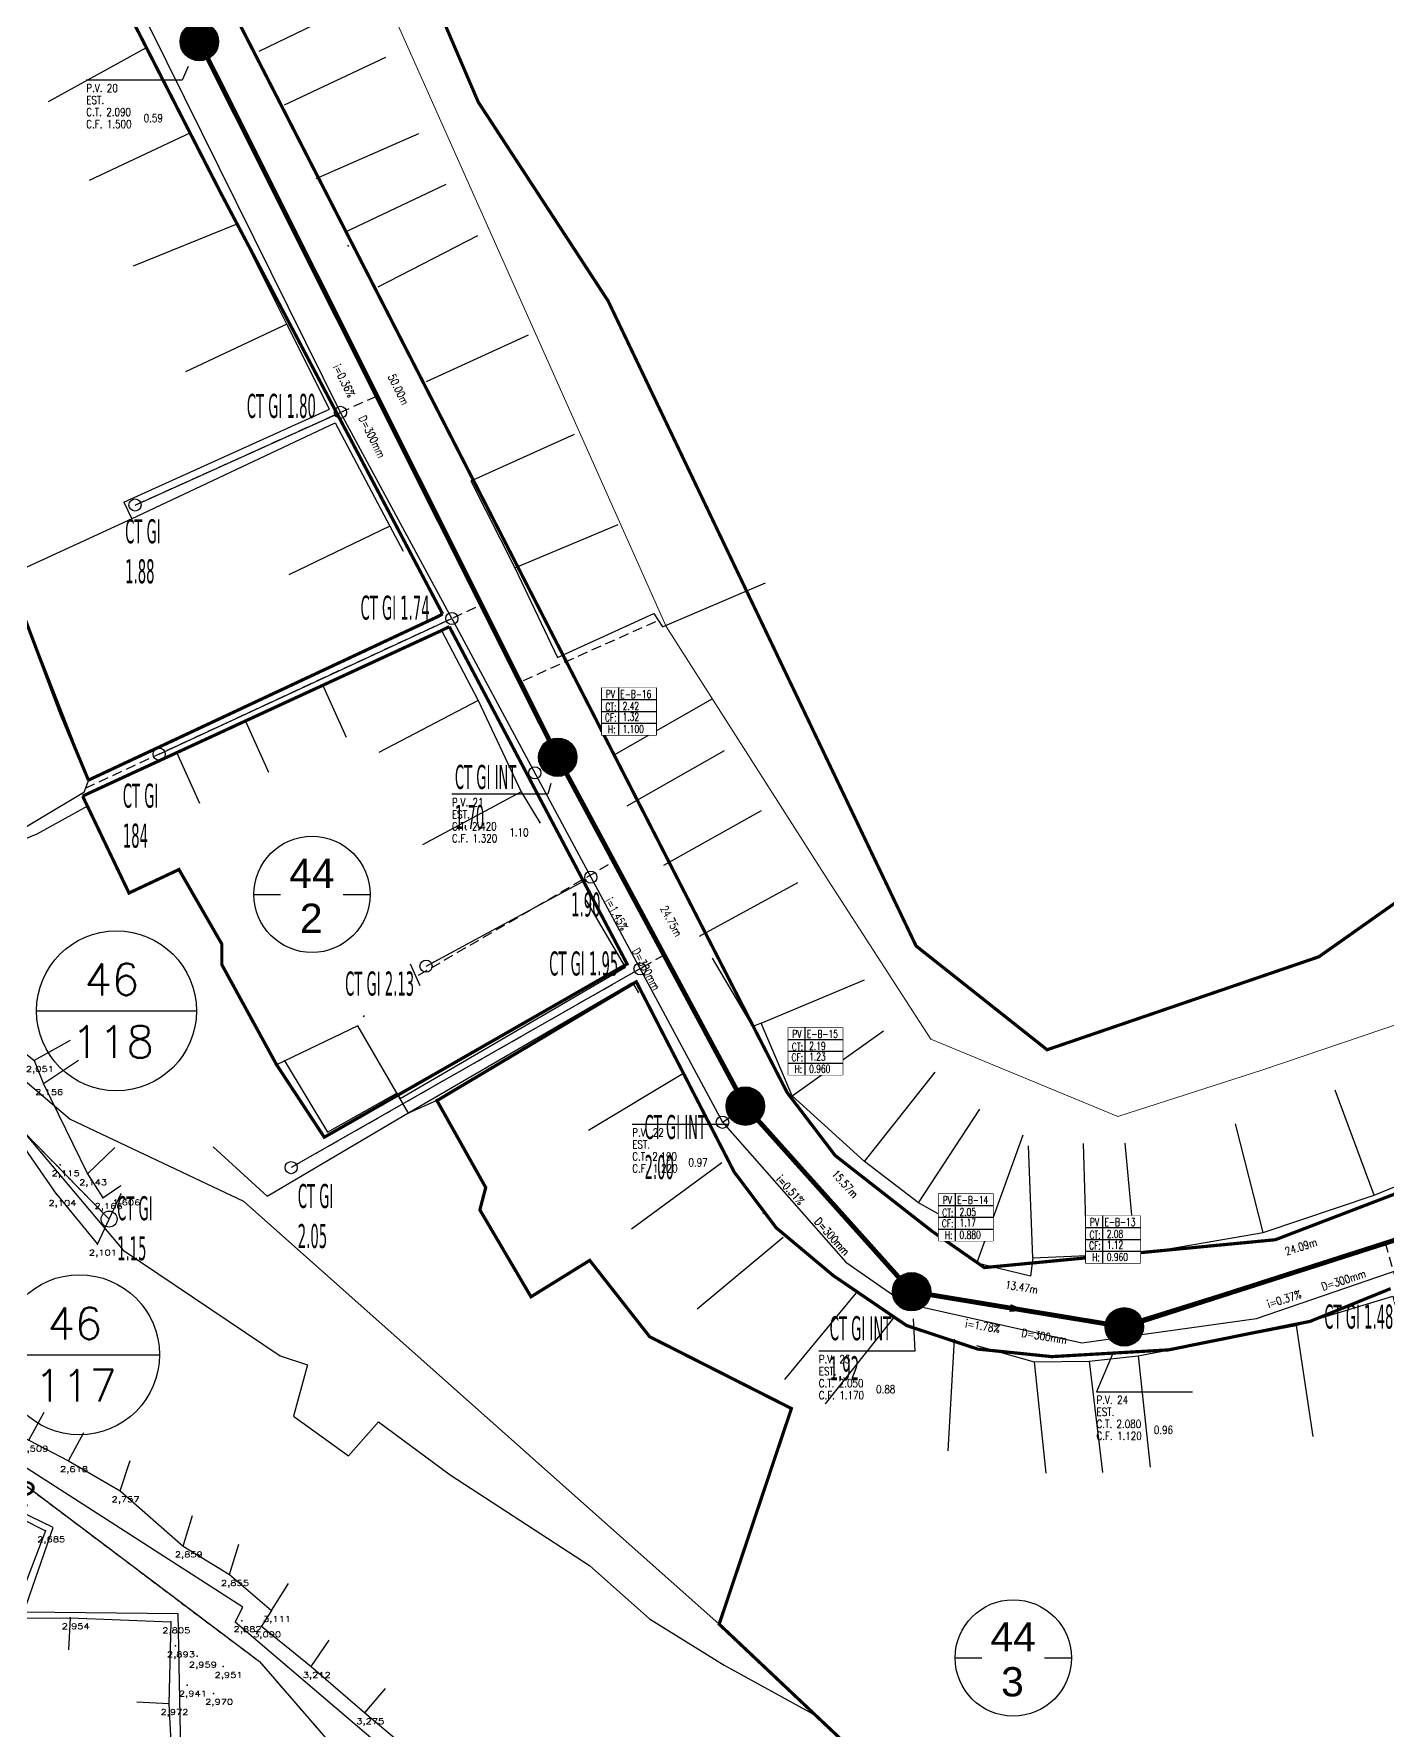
# Model space of a CAD drawing. Extents: x -160 to 364724, y -100 to 7353297.
# Drawn here: x 359324.5 to 359409.1, y 7352669.6 to 7352775.6 of the extents above; entities that cross this region are included whole.
import ezdxf
from ezdxf.enums import TextEntityAlignment as Align

# ---------------------------------------------------------------- set-up
doc = ezdxf.new("R2010")
doc.units = 0
doc.header["$LTSCALE"] = 5
for name, pattern in [('CENTER2', [1.125, 0.75, -0.125, 0.125, -0.125]), ('CONTINUO', [0]), ('DASHDOT2', [12.7, 6.35, -3.175, 0, -3.175]), ('HIDDEN', [0.375, 0.25, -0.125]), ('HIDDEN2', [0.1875, 0.125, -0.0625])]:
    doc.linetypes.add(name, pattern=pattern)
for name, color, linetype in [('0-quadras', 6, 'Continuous'), ('COTAS', 1, 'Continuous'), ('Formato', 7, 'Continuous'), ('LIN - PV ESG', 4, 'Continuous'), ('LIN - REDE EXISTENTE SECUNDÁRIA', 2, 'Continuous'), ('LIN - REDE PROJETADA', 45, 'Continuous'), ('LIN-TEXTP-PV', 7, 'Continuous'), ('LT-COTAS', 7, 'CONTINUO'), ('ortofoto', 7, 'Continuous'), ('P_Eixo', 1, 'CENTER2'), ('PONTOS-CAIXAS_U', 1, 'Continuous'), ('PS_IND_COMPRIMENTO', 7, 'Continuous'), ('PS_IND_DIAMETRO', 7, 'Continuous'), ('PS_IND_FLUXO', 3, 'Continuous'), ('PS_IND_INCLINACAO', 7, 'Continuous'), ('PS_PONTOS_IDENTIFICACAO_LIN', 7, 'Continuous'), ('PS_PONTOS_IDENTIFICACAO_TXT', 7, 'Continuous'), ('QUADRAS', 6, 'Continuous'), ('TEXTO', 7, 'Continuous'), ('TUBO_PVC', 1, 'Continuous')]:
    doc.layers.add(name, color=color, linetype=linetype)
doc.layers.add('LT-ALINHAMENTO-PREDIAL', color=4, linetype='DASHDOT2', lineweight=25)
doc.styles.add('1_0250 R200', font='verdana.ttf', dxfattribs={"width": 0.4, "height": 0.4})
doc.styles.add('C_COTA', font='romans.shx')
doc.styles.add('REG120', font='arial.ttf', dxfattribs={"height": 3})
doc.styles.add('ROMANS', font='ROMANS.shx', dxfattribs={"height": 2})
doc.styles.add('SABESP', font='ROMANS.shx', dxfattribs={"height": 2})
doc.styles.add('simplex', font='simplex.shx', dxfattribs={"width": 0.8})
doc.styles.get("Standard").update_dxf_attribs({"font": 'arial.ttf'})
picture_1 = doc.add_image_def('image1.tif', size_in_pixel=(14710, 13573))

# ---------------------------------------------------------------- blocks, each defined once
blk = doc.blocks.new('SIMB_PONTO')
at = {"color": 0}
blk.add_point((0, 0), dxfattribs=at)
for tag in ['COTA', 'PONTO', 'DESC']:
    blk.add_attdef(tag, (0, 0), '', height=1)
blk = doc.blocks.new('*U751', base_point=(9690.446, 9362.01))
at = {"const_width": 0.24, "flags": 128}
blk.add_lwpolyline([(9690.326, 9362.01, 1), (9690.566, 9362.01, 1)], format="xyb", close=True, dxfattribs=at)
blk.add_circle((9690.446, 9362.01), 0.24)
blk = doc.blocks.new('*U752', base_point=(9690.446, 9362.01))
at = {"const_width": 0.24, "flags": 128}
blk.add_lwpolyline([(9690.326, 9362.01, 1), (9690.566, 9362.01, 1)], format="xyb", close=True, dxfattribs=at)
blk.add_circle((9690.446, 9362.01), 0.24)
blk = doc.blocks.new('*U753', base_point=(9690.446, 9362.01))
at = {"const_width": 0.24, "flags": 128}
blk.add_lwpolyline([(9690.326, 9362.01, 1), (9690.566, 9362.01, 1)], format="xyb", close=True, dxfattribs=at)
blk.add_circle((9690.446, 9362.01), 0.24)
blk = doc.blocks.new('*U754', base_point=(9690.446, 9362.01))
at = {"const_width": 0.24, "flags": 128}
blk.add_lwpolyline([(9690.326, 9362.01, 1), (9690.566, 9362.01, 1)], format="xyb", close=True, dxfattribs=at)
blk.add_circle((9690.446, 9362.01), 0.24)
blk = doc.blocks.new('*U755', base_point=(9690.446, 9362.01))
at = {"const_width": 0.24, "flags": 128}
blk.add_lwpolyline([(9690.326, 9362.01, 1), (9690.566, 9362.01, 1)], format="xyb", close=True, dxfattribs=at)
blk.add_circle((9690.446, 9362.01), 0.24)

msp = doc.modelspace()

# ---------------------------------------------------------------- linework, layer by layer
at = {"layer": '0-quadras', "color": 6, "linetype": 'ByBlock', "const_width": 0.2, "flags": 128}
for points in [[(359329.23, 7352823.288), (359316.326, 7352824.319), (359316.92, 7352816.07), (359371.57, 7352709.45), (359374.57, 7352705.52), (359380.61, 7352700.8), (359383.89, 7352698.52), (359402.07, 7352700.26), (359418.01, 7352706.36), (359457.16, 7352726.54), (359453.406, 7352741.318), (359447.364, 7352739.862), (359416.226, 7352726.008), (359404.795, 7352717.938), (359387.811, 7352712.128), (359379.623, 7352718.614), (359360.379, 7352758.91), (359352.266, 7352771.334), (359343.357, 7352792.13), (359333.206, 7352812.626)], [(359361.936, 7352716.779), (359361.936, 7352716.779)]]:
    msp.add_lwpolyline(points, close=True, dxfattribs=at)
for points in [[(359327.908, 7352728.973), (359326.182, 7352733.12), (359323.429, 7352740.423), (359318.068, 7352747.885), (359313.858, 7352759.777), (359312.54, 7352763.876), (359315.725, 7352766.008), (359308.877, 7352778.057), (359305.802, 7352783.327), (359308.475, 7352785.156), (359304.847, 7352792.857), (359303.676, 7352793.223), (359301.589, 7352799.261), (359306.092, 7352800.981), (359299.01, 7352819.415), (359307.422, 7352817.809), (359309.783, 7352815.403), (359316.16, 7352804.75), (359336.19, 7352765.63), (359350.038, 7352739.359)], [(359350.038, 7352739.359), (359349.778, 7352739.208), (359327.908, 7352728.973)], [(359350.458, 7352738.562), (359361.566, 7352717.489), (359342.644, 7352706.663), (359339.662, 7352711.195), (359336.244, 7352717.444), (359336.244, 7352718.729), (359333.564, 7352723.389), (359330.443, 7352721.921), (359327.543, 7352727.976)], [(359350.458, 7352738.562), (359349.969, 7352738.319), (359327.543, 7352727.976)], [(359421.867, 7352646.245), (359413.747, 7352645.248), (359393.002, 7352651.992), (359367.319, 7352676.244), (359371.835, 7352689.717), (359362.977, 7352694.2), (359359.232, 7352698.971), (359355.56, 7352696.696), (359352.366, 7352702.127), (359352.733, 7352703.521), (359349.686, 7352708.952), (359362.143, 7352716.376), (359368.26, 7352704.49), (359370.88, 7352701.01), (359374.45, 7352698.02), (359379.03, 7352694.9), (359383.47, 7352693.43), (359388.104, 7352692.958), (359395.404, 7352693.38), (359404.244, 7352695.161), (359409.276, 7352697.206)]]:
    msp.add_lwpolyline(points, dxfattribs=at)
at = {"layer": '0-quadras', "color": 5, "lineweight": 30, "ltscale": 0.3}
msp.add_lwpolyline([(359322.195, 7352724.982), (359312.666, 7352721.003), (359307.385, 7352724.685), (359303.043, 7352729.99), (359302.138, 7352732.854), (359302.508, 7352735.295), (359307.965, 7352739.809), (359313.309, 7352742.537), (359318.935, 7352746.678), (359323.429, 7352740.423), (359327.908, 7352728.973), (359327.626, 7352728.203)], close=True, dxfattribs=at)
for points in [[(359322.547, 7352708.566), (359330.08, 7352699.618), (359339.898, 7352693.016), (359341.602, 7352692.439), (359340.718, 7352689.237), (359344.166, 7352686.761), (359346.03, 7352688.879), (359350.52, 7352685.577), (359359.216, 7352679.906), (359362.967, 7352676.582), (359367.623, 7352673.673), (359373.364, 7352670.535), (359378.767, 7352665.433)], [(359346.69, 7352668.167), (359337.083, 7352676.367), (359337.549, 7352677.3), (359313.783, 7352692.571)], [(359321.758, 7352657.503), (359338.882, 7352657.946), (359339.138, 7352660.873), (359343.474, 7352660.532), (359343.844, 7352666.661), (359339.579, 7352666.875), (359339.01, 7352668.281), (359333.686, 7352668.345), (359333.52, 7352676.892), (359323.866, 7352676.992), (359325.709, 7352682.277), (359315.842, 7352687.059)]]:
    msp.add_lwpolyline(points, dxfattribs=at)
at = {"layer": 'COTAS', "ltscale": 4}
for p, q in [((359324.657, 7352714.553), (359334.657, 7352714.553)), ((359322.346, 7352693.066), (359332.346, 7352693.066))]:
    msp.add_line(p, q, dxfattribs=at)
at = {"layer": 'COTAS'}
for centre in [(359329.657, 7352714.561), (359327.346, 7352693.074)]:
    msp.add_circle(centre, 5, dxfattribs=at)
at = {"layer": 'LIN - PV ESG'}
for centre in [(359334.838, 7352775.11, 1.685), (359357.232, 7352730.405, 1.685), (359368.956, 7352708.607, 1.685), (359379.344, 7352697.014, 1.685), (359392.634, 7352694.818, 1.685)]:
    msp.add_circle(centre, 0.375, dxfattribs=at)
at = {"layer": 'LIN - REDE EXISTENTE SECUNDÁRIA'}
for p, q in [((359330.82, 7352746.16), (359343.657, 7352751.949)), ((359332.328, 7352730.593), (359350.62, 7352739.075)), ((359362.394, 7352717.199), (359340.574, 7352704.765)), ((359367.525, 7352707.6), (359368.977, 7352708.568, 1.685))]:
    msp.add_line(p, q, dxfattribs=at)
for points in [[(359343.657, 7352751.949), (359323.064, 7352793.554), (359309.172, 7352818.346), (359300.162, 7352819.763)], [(359350.62, 7352739.075), (359343.657, 7352751.949)], [(359350.62, 7352739.075), (359367.525, 7352707.6)], [(359299.344, 7352732.069), (359329.196, 7352701.547)], [(359349.004, 7352717.349), (359359.021, 7352722.767)], [(359367.525, 7352707.6), (359375.237, 7352698.853), (359378.92, 7352696.294), (359389.979, 7352693.83), (359400.905, 7352695.338), (359414.732, 7352700.098)]]:
    msp.add_lwpolyline(points, dxfattribs=at)
at = {"layer": 'LIN - REDE EXISTENTE SECUNDÁRIA', "elevation": 1.352}
msp.add_lwpolyline([(359279.459, 7352703.348), (359297.944, 7352699.847), (359320.226, 7352687.733), (359338.606, 7352673.902), (359348.099, 7352662.937), (359363.203, 7352649.06), (359377.935, 7352654.548)], dxfattribs=at)
at = {"layer": 'LIN - REDE EXISTENTE SECUNDÁRIA'}
for centre, radius in [((359343.657, 7352751.949), 0.38), ((359330.82, 7352746.16), 0.38), ((359350.62, 7352739.075), 0.38), ((359332.328, 7352730.593), 0.38), ((359355.8, 7352729.431), 0.38), ((359359.3, 7352722.914), 0.38), ((359349.004, 7352717.349), 0.38), ((359362.375, 7352717.188), 0.38), ((359367.525, 7352707.6), 0.388), ((359340.574, 7352704.765), 0.38), ((359329.196, 7352701.547), 0.5), ((359378.92, 7352696.294), 0.38)]:
    msp.add_circle(centre, radius, dxfattribs=at)
at = {"layer": 'LIN-TEXTP-PV', "color": 2}
for points in [[(359359.989, 7352734.744), (359363.376, 7352734.744), (359363.376, 7352731.784), (359359.989, 7352731.784)], [(359371.646, 7352713.515), (359375.033, 7352713.515), (359375.033, 7352710.555), (359371.646, 7352710.555)], [(359381.041, 7352703.142), (359384.428, 7352703.142), (359384.428, 7352700.182), (359381.041, 7352700.182)], [(359390.241, 7352701.759), (359393.628, 7352701.759), (359393.628, 7352698.799), (359390.241, 7352698.799)]]:
    msp.add_lwpolyline(points, close=True, dxfattribs=at)
at = {"layer": 'LT-ALINHAMENTO-PREDIAL', "color": 8, "flags": 128}
for points in [[(359330.118, 7352746.347), (359342.962, 7352752.15), (359340.312, 7352757.465), (359337.186, 7352763.703), (359334.291, 7352769.404), (359331.51, 7352774.729), (359328.801, 7352780.131), (359325.748, 7352786.463), (359323.976, 7352790.05), (359322.321, 7352793.376), (359318.556, 7352799.885), (359315.486, 7352805.68), (359309.783, 7352815.403), (359303.739, 7352816.527), (359300.458, 7352816.285), (359302.841, 7352809.703)], [(359333.651, 7352798.41), (359327.274, 7352795.524), (359330.696, 7352787.999), (359331.751, 7352788.466), (359334.225, 7352783.388), (359333.231, 7352782.907), (359336.094, 7352777.463), (359337.039, 7352777.889), (359338.586, 7352774.506), (359340.161, 7352771.156), (359342.146, 7352766.554), (359343.92, 7352763.212), (359343.713, 7352763.115), (359345.613, 7352759.584), (359346.009, 7352759.788), (359349.036, 7352753.882), (359351.901, 7352747.719), (359351.799, 7352747.673), (359354.557, 7352742.231), (359357.224, 7352736.627), (359363.246, 7352739.386), (359363.773, 7352738.541)], [(359338.586, 7352774.506), (359344.883, 7352777.564)], [(359331.51, 7352774.729), (359325.382, 7352771.345)], [(359340.161, 7352771.156), (359346.498, 7352774.131)], [(359334.291, 7352769.404), (359327.952, 7352766.435)], [(359342.146, 7352766.554), (359348.555, 7352769.37)], [(359343.92, 7352763.212), (359350.251, 7352766.2)], [(359337.186, 7352763.703), (359330.7, 7352761.072)], [(359346.009, 7352759.788), (359352.229, 7352762.999)], [(359340.312, 7352757.465), (359333.98, 7352754.481)], [(359349.036, 7352753.882), (359355.403, 7352756.79)], [(359322.761, 7352741.694), (359330.606, 7352745.294), (359343.323, 7352751.288), (359346.737, 7352744.835), (359349.778, 7352739.208), (359332.944, 7352731.319), (359333.889, 7352727.183)], [(359351.901, 7352747.719), (359358.283, 7352750.595)], [(359330.118, 7352746.347), (359330.613, 7352745.297)], [(359346.737, 7352744.835), (359340.432, 7352741.794)], [(359354.557, 7352742.231), (359361.007, 7352744.949)], [(359363.773, 7352738.541), (359370.21, 7352741.292)], [(359386.928, 7352699.139), (359386.778, 7352697.984), (359383.416, 7352698.787), (359383.943, 7352700.241), (359379.772, 7352702.563), (359376.395, 7352705.142), (359371.875, 7352709.251), (359369.935, 7352713.798), (359369.43, 7352713.588), (359366.096, 7352719.225), (359363.856, 7352723.656), (359361.568, 7352727.361), (359360.094, 7352730.181), (359360.796, 7352730.58), (359357.802, 7352735.989), (359363.773, 7352738.541)], [(359342.577, 7352734.851), (359344.016, 7352731.661)], [(359352.25, 7352733.95), (359346.046, 7352730.708)], [(359360.796, 7352730.58), (359366.879, 7352734.043)], [(359337.725, 7352732.661), (359339.165, 7352729.471)], [(359332.944, 7352731.319), (359329.774, 7352729.834)], [(359333.412, 7352730.72), (359334.852, 7352727.53)], [(359361.568, 7352727.361), (359367.652, 7352730.824)], [(359354.948, 7352728.234), (359348.776, 7352724.931)], [(359363.856, 7352723.656), (359369.963, 7352727.077)], [(359366.096, 7352719.225), (359372.236, 7352722.588)], [(359348.018, 7352717.507), (359348.623, 7352716.14)], [(359386.928, 7352699.139), (359390.286, 7352699.277), (359393.343, 7352699.334), (359401.305, 7352700.707), (359408.257, 7352703.041), (359413.721, 7352705.296), (359416.163, 7352706.2), (359419.419, 7352707.688), (359424.521, 7352710.536), (359430.143, 7352713.218), (359435.272, 7352715.884), (359435.547, 7352715.353), (359438.898, 7352717.318)], [(359369.935, 7352713.798), (359376.396, 7352716.49)], [(359371.875, 7352709.251), (359377.58, 7352713.308)], [(359365.161, 7352710.685), (359359.152, 7352707.094)], [(359376.395, 7352705.142), (359380.823, 7352710.734)], [(359408.257, 7352703.041), (359405.806, 7352709.598)], [(359379.772, 7352702.563), (359383.609, 7352708.418)], [(359401.305, 7352700.707), (359399.591, 7352707.494)], [(359383.943, 7352700.241), (359386.325, 7352706.823)], [(359386.928, 7352699.139), (359386.64, 7352706.133)], [(359390.286, 7352699.277), (359390.077, 7352706.274)], [(359393.343, 7352699.334), (359392.682, 7352706.303)], [(359367.49, 7352705.072), (359361.851, 7352700.924)], [(359371.312, 7352700.403), (359365.935, 7352695.921)], [(359375.849, 7352696.929), (359371.406, 7352691.52)], [(359378.287, 7352695.493), (359373.939, 7352690.006)], [(359403.374, 7352694.899), (359404.416, 7352687.977)], [(359382.009, 7352694.056), (359381.601, 7352687.068)], [(359387.003, 7352692.633), (359387.739, 7352685.672)], [(359390.434, 7352692.68), (359391.266, 7352685.729)], [(359393.499, 7352693.013), (359394.254, 7352686.054)]]:
    msp.add_lwpolyline(points, dxfattribs=at)
for points, elevation in [([(359325.936, 7352703.081), (359322.33, 7352708.275), (359320.202, 7352707.571), (359317.661, 7352710.961), (359315.086, 7352713.379), (359310.546, 7352717.806)], 2.104), ([(359320.268, 7352714.913), (359324.525, 7352711.451), (359325.108, 7352710.005), (359327.852, 7352704.372), (359328.816, 7352702.885), (359329.927, 7352703.65)], 1.911), ([(359326.776, 7352712.715), (359324.525, 7352711.451)], 1.911), ([(359327.279, 7352711.457), (359325.108, 7352710.005)], 1.911), ([(359329.554, 7352706.028), (359327.852, 7352704.372)], 1.911), ([(359325.936, 7352703.081), (359328.464, 7352699.98)], 2.104), ([(359328.464, 7352699.98), (359329.928, 7352703.114)], 2.101)]:
    msp.add_lwpolyline(points, dxfattribs=dict(at, elevation=elevation))
at = {"layer": 'LT-ALINHAMENTO-PREDIAL', "color": 8, "ltscale": 3, "elevation": 2.299, "flags": 128}
for points in [[(359281.727, 7352704.56), (359288.155, 7352704.064), (359288.171, 7352704.698), (359291.081, 7352704.15), (359298.256, 7352701.961), (359304.061, 7352699.367), (359308.618, 7352697.148), (359312.768, 7352694.853), (359316.686, 7352692.436), (359321.35, 7352689.276), (359324.176, 7352687.732), (359326.659, 7352686.452), (359329.88, 7352684.569), (359333.831, 7352681.125), (359336.715, 7352679.337), (359339.343, 7352677.099), (359338.724, 7352676.129), (359341.824, 7352673.592), (359345.169, 7352670.706), (359348.603, 7352667.824), (359351.579, 7352664.86), (359352.653, 7352663.726), (359354.536, 7352661.697), (359356.834, 7352658.697), (359358.978, 7352655.257), (359360.134, 7352655.86), (359362.768, 7352652.831), (359364.099, 7352650.608), (359368.538, 7352652.881), (359369.319, 7352651.535), (359377.576, 7352655.618), (359382.174, 7352659.474)], [(359283.153, 7352700.295), (359297.279, 7352698.17), (359297.083, 7352695.966), (359306.369, 7352692.613), (359309.719, 7352691.238), (359309.777, 7352689.761), (359315.498, 7352687.867), (359315.138, 7352687.007), (359320.196, 7352684.621), (359325.231, 7352682.07), (359323.148, 7352676.629), (359326.764, 7352676.642), (359333.049, 7352676.383), (359332.935, 7352671.277), (359333.118, 7352667.669), (359338.695, 7352667.7), (359338.954, 7352666.482), (359343.189, 7352666.318), (359343.095, 7352661.265), (359338.813, 7352661.36), (359338.653, 7352658.681), (359333.838, 7352658.524), (359333.392, 7352661.17), (359328.023, 7352660.932), (359327.912, 7352658.278), (359322.547, 7352658.427), (359322.685, 7352660.919), (359317.213, 7352660.973)], [(359324.176, 7352687.732), (359325.135, 7352689.487)], [(359326.659, 7352686.452), (359327.616, 7352688.208)], [(359329.88, 7352684.569), (359330.506, 7352686.469)], [(359333.831, 7352681.125), (359334.407, 7352683.04)], [(359336.715, 7352679.337), (359337.308, 7352681.247)], [(359339.343, 7352677.099), (359340.419, 7352678.785)], [(359326.764, 7352676.642), (359326.665, 7352674.644)], [(359341.824, 7352673.592), (359342.941, 7352675.251)], [(359332.935, 7352671.277), (359330.938, 7352671.378)], [(359345.169, 7352670.706), (359346.475, 7352672.22)]]:
    msp.add_lwpolyline(points, dxfattribs=at)
at = {"layer": 'P_Eixo', "color": 1, "linetype": 'HIDDEN', "ltscale": 0.5}
for p, q in [((359330.82, 7352746.16), (359345.928, 7352752.973)), ((359363.884, 7352718.048), (359340.574, 7352704.765))]:
    msp.add_line(p, q, dxfattribs=at)
at = {"layer": 'P_Eixo', "color": 1, "linetype": 'HIDDEN2', "ltscale": 0.5}
for p, q in [((359299.344, 7352732.069), (359329.196, 7352701.547)), ((359320.226, 7352687.733), (359338.606, 7352673.902)), ((359338.606, 7352673.902), (359348.099, 7352662.937))]:
    msp.add_line(p, q, dxfattribs=at)
at = {"layer": 'P_Eixo', "color": 1, "linetype": 'HIDDEN', "ltscale": 0.5}
for points in [[(359327.725, 7352728.475), (359352.458, 7352739.937)], [(359363.345, 7352738.868), (359354.884, 7352735.093)], [(359348.526, 7352716.78), (359360.739, 7352723.9)], [(359408.926, 7352700.088), (359410.76, 7352693.725), (359416.863, 7352670.335), (359422.531, 7352646.26)]]:
    msp.add_lwpolyline(points, dxfattribs=at)
at = {"layer": 'PS_IND_FLUXO'}
msp.add_lwpolyline([(359385.496, 7352695.998, 0.5, 0, 0), (359386.483, 7352695.835, 0, 0, 0)], format="xyseb", dxfattribs=at)
at = {"layer": 'PS_PONTOS_IDENTIFICACAO_LIN', "linetype": 'Continuous'}
for points in [[(359334.148, 7352773.557), (359333.772, 7352772.71), (359327.772, 7352772.71)], [(359334.148, 7352773.557), (359333.772, 7352772.71), (359327.772, 7352772.71)], [(359356.8, 7352728.761), (359356.622, 7352728.086), (359350.622, 7352728.086)], [(359356.8, 7352728.761), (359356.622, 7352728.086), (359350.622, 7352728.086)], [(359367.797, 7352707.365), (359367.889, 7352707.464), (359361.889, 7352707.464)], [(359367.797, 7352707.365), (359367.889, 7352707.464), (359361.889, 7352707.464)], [(359379.434, 7352695.318), (359379.542, 7352693.296), (359373.542, 7352693.296)], [(359379.434, 7352695.318), (359379.542, 7352693.296), (359373.542, 7352693.296)], [(359391.966, 7352693.257), (359390.896, 7352690.756), (359396.896, 7352690.756)], [(359391.966, 7352693.257), (359390.896, 7352690.756), (359396.896, 7352690.756)]]:
    msp.add_lwpolyline(points, dxfattribs=at)
at = {"layer": 'TUBO_PVC', "const_width": 0.3}
for points in [[(359335.375, 7352774.038), (359356.695, 7352731.477)], [(359357.8, 7352729.349), (359368.388, 7352709.663)], [(359369.756, 7352707.714), (359378.544, 7352697.907)], [(359380.528, 7352696.819), (359391.451, 7352695.014)]]:
    msp.add_lwpolyline(points, dxfattribs=at)

# ---------------------------------------------------------------- block references
at = {"layer": 'LT-COTAS'}
ref = msp.add_blockref('SIMB_PONTO', (359324.525, 7352711.451, 2.051), dxfattribs=at)
ref.add_attrib('COTA', '2,051', dxfattribs={"layer": '0', "color": 8, "height": 0.35, "style": 'simplex', "width": 1.4, "flags": 8}).set_placement((359324, 7352710.751), (359325.75, 7352710.751), align=Align.FIT)
for p in [(359324.525, 7352711.451, 2.051), (359325.108, 7352710.005, 2.156), (359326.136, 7352704.936, 2.115), (359327.852, 7352704.372, 2.143), (359325.936, 7352703.081, 2.104), (359329.928, 7352703.114, 1.606), (359328.816, 7352702.885, 2.166), (359328.464, 7352699.98, 2.101), (359326.659, 7352686.452, 2.618), (359329.88, 7352684.569, 2.757), (359325.231, 7352682.07, 2.685), (359333.831, 7352681.125, 2.859), (359336.715, 7352679.337, 2.855), (359326.764, 7352676.642, 2.954), (359339.343, 7352677.099, 3.111), (359333.049, 7352676.383, 2.805), (359337.502, 7352676.457, 2.882), (359338.724, 7352676.129, 3.09), (359333.34, 7352674.883, 2.893), (359334.712, 7352674.236, 2.959), (359336.317, 7352673.6, 2.951), (359341.824, 7352673.592, 3.212), (359334.082, 7352672.434, 2.941), (359332.935, 7352671.277, 2.972), (359335.728, 7352671.916, 2.97), (359345.169, 7352670.706, 3.275)]:
    msp.add_blockref('SIMB_PONTO', p, dxfattribs=at)
ref = msp.add_blockref('SIMB_PONTO', (359325.108, 7352710.005, 2.156), dxfattribs=at)
ref.add_attrib('COTA', '2,156', dxfattribs={"layer": '0', "color": 8, "height": 0.35, "style": 'simplex', "width": 1.329114, "flags": 8}).set_placement((359324.583, 7352709.305), (359326.333, 7352709.305), align=Align.FIT)
ref = msp.add_blockref('SIMB_PONTO', (359326.136, 7352704.936, 2.115), dxfattribs=at)
ref.add_attrib('COTA', '2,115', dxfattribs={"layer": '0', "color": 8, "height": 0.35, "style": 'simplex', "width": 1.381579, "flags": 8}).set_placement((359325.611, 7352704.236), (359327.361, 7352704.236), align=Align.FIT)
ref = msp.add_blockref('SIMB_PONTO', (359327.852, 7352704.372, 2.143), dxfattribs=at)
ref.add_attrib('COTA', '2,143', dxfattribs={"layer": '0', "color": 8, "height": 0.35, "style": 'simplex', "width": 1.3125, "flags": 8}).set_placement((359327.327, 7352703.672), (359329.077, 7352703.672), align=Align.FIT)
ref = msp.add_blockref('SIMB_PONTO', (359325.936, 7352703.081, 2.104), dxfattribs=at)
ref.add_attrib('COTA', '2,104', dxfattribs={"layer": '0', "color": 8, "height": 0.35, "style": 'simplex', "width": 1.296296, "flags": 8}).set_placement((359325.411, 7352702.381), (359327.161, 7352702.381), align=Align.FIT)
ref = msp.add_blockref('SIMB_PONTO', (359329.928, 7352703.114, 1.606), dxfattribs=at)
ref.add_attrib('COTA', '1,606', dxfattribs={"layer": '0', "color": 8, "height": 0.35, "style": 'simplex', "width": 1.329114, "flags": 8}).set_placement((359329.403, 7352702.414), (359331.153, 7352702.414), align=Align.FIT)
ref = msp.add_blockref('SIMB_PONTO', (359328.816, 7352702.885, 2.166), dxfattribs=at)
ref.add_attrib('COTA', '2,166', dxfattribs={"layer": '0', "color": 8, "height": 0.35, "style": 'simplex', "width": 1.329114, "flags": 8}).set_placement((359328.291, 7352702.185), (359330.041, 7352702.185), align=Align.FIT)
ref = msp.add_blockref('SIMB_PONTO', (359328.464, 7352699.98, 2.101), dxfattribs=at)
ref.add_attrib('COTA', '2,101', dxfattribs={"layer": '0', "color": 8, "height": 0.35, "style": 'simplex', "width": 1.478873, "flags": 8}).set_placement((359327.939, 7352699.28), (359329.689, 7352699.28), align=Align.FIT)
ref = msp.add_blockref('SIMB_PONTO', (359324.176, 7352687.732, 2.509), dxfattribs=at)
ref.add_attrib('COTA', '2,509', dxfattribs={"layer": '0', "color": 8, "height": 0.35, "style": 'simplex', "width": 1.26506, "flags": 8}).set_placement((359323.651, 7352687.032), (359325.401, 7352687.032), align=Align.FIT)
ref = msp.add_blockref('SIMB_PONTO', (359326.659, 7352686.452, 2.618), dxfattribs=at)
ref.add_attrib('COTA', '2,618', dxfattribs={"layer": '0', "color": 8, "height": 0.35, "style": 'simplex', "width": 1.3125, "flags": 8}).set_placement((359326.134, 7352685.752), (359327.884, 7352685.752), align=Align.FIT)
ref = msp.add_blockref('SIMB_PONTO', (359329.88, 7352684.569, 2.757), dxfattribs=at)
ref.add_attrib('COTA', '2,757', dxfattribs={"layer": '0', "color": 8, "height": 0.35, "style": 'simplex', "width": 1.25, "flags": 8}).set_placement((359329.355, 7352683.869), (359331.105, 7352683.869), align=Align.FIT)
ref = msp.add_blockref('SIMB_PONTO', (359325.231, 7352682.07, 2.685), dxfattribs=at)
ref.add_attrib('COTA', '2,685', dxfattribs={"layer": '0', "color": 8, "height": 0.35, "style": 'simplex', "width": 1.25, "flags": 8}).set_placement((359324.706, 7352681.37), (359326.456, 7352681.37), align=Align.FIT)
ref = msp.add_blockref('SIMB_PONTO', (359333.831, 7352681.125, 2.859), dxfattribs=at)
ref.add_attrib('COTA', '2,859', dxfattribs={"layer": '0', "color": 8, "height": 0.35, "style": 'simplex', "width": 1.26506, "flags": 8}).set_placement((359333.306, 7352680.425), (359335.056, 7352680.425), align=Align.FIT)
ref = msp.add_blockref('SIMB_PONTO', (359336.715, 7352679.337, 2.855), dxfattribs=at)
ref.add_attrib('COTA', '2,855', dxfattribs={"layer": '0', "color": 8, "height": 0.35, "style": 'simplex', "width": 1.25, "flags": 8}).set_placement((359336.19, 7352678.637), (359337.94, 7352678.637), align=Align.FIT)
ref = msp.add_blockref('SIMB_PONTO', (359326.764, 7352676.642, 2.954), dxfattribs=at)
ref.add_attrib('COTA', '2,954', dxfattribs={"layer": '0', "color": 8, "height": 0.35, "style": 'simplex', "width": 1.235294, "flags": 8}).set_placement((359326.239, 7352675.942), (359327.989, 7352675.942), align=Align.FIT)
ref = msp.add_blockref('SIMB_PONTO', (359339.343, 7352677.099, 3.111), dxfattribs=at)
ref.add_attrib('COTA', '3,111', dxfattribs={"layer": '0', "color": 8, "height": 0.35, "style": 'simplex', "width": 1.567164, "flags": 8}).set_placement((359338.818, 7352676.399), (359340.568, 7352676.399), align=Align.FIT)
ref = msp.add_blockref('SIMB_PONTO', (359333.049, 7352676.383, 2.805), dxfattribs=at)
ref.add_attrib('COTA', '2,805', dxfattribs={"layer": '0', "color": 8, "height": 0.35, "style": 'simplex', "width": 1.25, "flags": 8}).set_placement((359332.524, 7352675.683), (359334.274, 7352675.683), align=Align.FIT)
ref = msp.add_blockref('SIMB_PONTO', (359337.502, 7352676.457, 2.882), dxfattribs=at)
ref.add_attrib('COTA', '2,882', dxfattribs={"layer": '0', "color": 8, "height": 0.35, "style": 'simplex', "width": 1.25, "flags": 8}).set_placement((359336.977, 7352675.757), (359338.727, 7352675.757), align=Align.FIT)
ref = msp.add_blockref('SIMB_PONTO', (359338.724, 7352676.129, 3.09), dxfattribs=at)
ref.add_attrib('COTA', '3,090', dxfattribs={"layer": '0', "color": 8, "height": 0.35, "style": 'simplex', "width": 1.25, "flags": 8}).set_placement((359338.199, 7352675.429), (359339.949, 7352675.429), align=Align.FIT)
ref = msp.add_blockref('SIMB_PONTO', (359333.34, 7352674.883, 2.893), dxfattribs=at)
ref.add_attrib('COTA', '2,893', dxfattribs={"layer": '0', "color": 8, "height": 0.35, "style": 'simplex', "width": 1.25, "flags": 8}).set_placement((359332.815, 7352674.183), (359334.565, 7352674.183), align=Align.FIT)
ref = msp.add_blockref('SIMB_PONTO', (359334.712, 7352674.236, 2.959), dxfattribs=at)
ref.add_attrib('COTA', '2,959', dxfattribs={"layer": '0', "color": 8, "height": 0.35, "style": 'simplex', "width": 1.26506, "flags": 8}).set_placement((359334.187, 7352673.536), (359335.937, 7352673.536), align=Align.FIT)
ref = msp.add_blockref('SIMB_PONTO', (359336.317, 7352673.6, 2.951), dxfattribs=at)
ref.add_attrib('COTA', '2,951', dxfattribs={"layer": '0', "color": 8, "height": 0.35, "style": 'simplex', "width": 1.4, "flags": 8}).set_placement((359335.792, 7352672.9), (359337.542, 7352672.9), align=Align.FIT)
ref = msp.add_blockref('SIMB_PONTO', (359341.824, 7352673.592, 3.212), dxfattribs=at)
ref.add_attrib('COTA', '3,212', dxfattribs={"layer": '0', "color": 8, "height": 0.35, "style": 'simplex', "width": 1.3125, "flags": 8}).set_placement((359341.299, 7352672.892), (359343.049, 7352672.892), align=Align.FIT)
ref = msp.add_blockref('SIMB_PONTO', (359334.082, 7352672.434, 2.941), dxfattribs=at)
ref.add_attrib('COTA', '2,941', dxfattribs={"layer": '0', "color": 8, "height": 0.35, "style": 'simplex', "width": 1.4, "flags": 8}).set_placement((359333.557, 7352671.734), (359335.307, 7352671.734), align=Align.FIT)
ref = msp.add_blockref('SIMB_PONTO', (359332.935, 7352671.277, 2.972), dxfattribs=at)
ref.add_attrib('COTA', '2,972', dxfattribs={"layer": '0', "color": 8, "height": 0.35, "style": 'simplex', "width": 1.25, "flags": 8}).set_placement((359332.41, 7352670.577), (359334.16, 7352670.577), align=Align.FIT)
ref = msp.add_blockref('SIMB_PONTO', (359335.728, 7352671.916, 2.97), dxfattribs=at)
ref.add_attrib('COTA', '2,970', dxfattribs={"layer": '0', "color": 8, "height": 0.35, "style": 'simplex', "width": 1.25, "flags": 8}).set_placement((359335.203, 7352671.216), (359336.953, 7352671.216), align=Align.FIT)
ref = msp.add_blockref('SIMB_PONTO', (359345.169, 7352670.706, 3.275), dxfattribs=at)
ref.add_attrib('COTA', '3,275', dxfattribs={"layer": '0', "color": 8, "height": 0.35, "style": 'simplex', "width": 1.25, "flags": 8}).set_placement((359344.644, 7352670.006), (359346.394, 7352670.006), align=Align.FIT)
at = {"layer": 'PONTOS-CAIXAS_U', "xscale": 5, "yscale": 5, "zscale": 5}
for name, p in [('*U751', (359334.838, 7352775.11)), ('*U752', (359357.232, 7352730.405)), ('*U753', (359368.956, 7352708.607)), ('*U754', (359379.344, 7352697.014)), ('*U755', (359392.634, 7352694.818))]:
    msp.add_blockref(name, p, dxfattribs=at)

# ---------------------------------------------------------------- texts
at = {"layer": 'LIN - REDE EXISTENTE SECUNDÁRIA', "char_height": 1.5, "attachment_point": 1, "style": '1_0250 R200'}
for s, insert in [('CT GI 1.80', (359337.805, 7352753.104)), ('CT GI 1.74', (359344.913, 7352740.5)), ('CT GI INT ^J1.70', (359350.807, 7352729.925)), ('1.90', (359358.072, 7352721.955)), ('CT GI 1.95', (359356.701, 7352718.269)), ('CT GI 2.13', (359343.947, 7352717.016)), ('CT GI INT ^J2.00', (359362.659, 7352708.053)), ('CT GI 1.48', (359405.134, 7352696.212)), ('CT GI INT^J1.92', (359374.226, 7352695.485))]:
    msp.add_mtext(s, dxfattribs=dict(at, insert=insert))
at = {"layer": 'LIN - REDE EXISTENTE SECUNDÁRIA', "char_height": 1.5, "width": 2.69755, "attachment_point": 1, "style": '1_0250 R200'}
for s, insert in [('CT GI 1.88', (359330.204, 7352745.27)), ('CT GI 184', (359330.056, 7352728.754)), ('CT GI ^J1.15', (359329.701, 7352702.979)), ('CT GI 2.05', (359340.99, 7352703.745))]:
    msp.add_mtext(s, dxfattribs=dict(at, insert=insert))
at = {"layer": 'LIN - REDE EXISTENTE SECUNDÁRIA', "insert": (359315.48, 7352689.156, 1.352), "char_height": 1.5, "attachment_point": 1, "rotation": 335.27359}
msp.add_mtext('CT GI 1.22', dxfattribs=at)
at = {"layer": 'PS_IND_COMPRIMENTO', "style": 'ROMANS', "width": 0.8}
for s, rotation, p in [('50.00m', 296.608, (359347.287, 7352753.385)), ('24.75m', 298.27291, (359364.327, 7352720.169)), ('15.57m', 311.86247, (359375.193, 7352703.745)), ('24.09m', 17.76789, (359403.676, 7352699.827)), ('13.47m', 350.61872, (359386.218, 7352697.297))]:
    msp.add_text(s, height=0.5, rotation=rotation, dxfattribs=at).set_placement(p, align=Align.MIDDLE_CENTER)
at = {"layer": 'PS_IND_DIAMETRO', "style": 'ROMANS', "width": 0.8}
for rotation, p in [(296.608, (359345.635, 7352750.432)), (298.27291, (359362.761, 7352717.17)), (311.86247, (359374.376, 7352700.461)), (17.76789, (359406.34, 7352697.74)), (350.61872, (359387.636, 7352694.225))]:
    msp.add_text('D=300mm', height=0.5, rotation=rotation, dxfattribs=at).set_placement(p, align=Align.MIDDLE_CENTER)
at = {"layer": 'PS_IND_INCLINACAO', "style": 'ROMANS', "width": 0.8}
for s, rotation, p in [('i=0.36%', 296.608, (359343.888, 7352753.919)), ('i=1.45%', 298.27291, (359360.914, 7352720.604)), ('i=0.51%', 311.86247, (359371.773, 7352703.366)), ('i=0.37%', 17.76789, (359402.626, 7352696.55)), ('i=1.78%', 350.61872, (359383.788, 7352694.861))]:
    msp.add_text(s, height=0.5, rotation=rotation, dxfattribs=at).set_placement(p, align=Align.MIDDLE_CENTER)
at = {"layer": 'PS_PONTOS_IDENTIFICACAO_TXT', "style": 'ROMANS', "width": 0.8}
for s, p in [('P.V. 20', (359327.772, 7352771.96)), ('C.T. 2.090', (359327.772, 7352770.46)), ('EST. ', (359327.772, 7352771.21)), ('C.F. 1.500', (359327.772, 7352769.71)), ('0.59', (359331.358, 7352770.085)), ('P.V. 21', (359350.622, 7352727.336)), ('C.T. 2.420', (359350.622, 7352725.836)), ('EST. ', (359350.622, 7352726.586)), ('C.F. 1.320', (359350.622, 7352725.086)), ('1.10', (359354.208, 7352725.461)), ('P.V. 22', (359361.889, 7352706.714)), ('EST. ', (359361.889, 7352705.964)), ('C.T. 2.190', (359361.889, 7352705.214)), ('0.97', (359365.399, 7352704.839)), ('C.F. 1.220', (359361.889, 7352704.464)), ('P.V. 23', (359373.542, 7352692.546)), ('C.T. 2.050', (359373.542, 7352691.046)), ('EST. ', (359373.542, 7352691.796)), ('C.F. 1.170', (359373.542, 7352690.296)), ('0.88', (359377.127, 7352690.671)), ('P.V. 24', (359390.896, 7352690.006)), ('EST. ', (359390.896, 7352689.256)), ('C.T. 2.080', (359390.896, 7352688.506)), ('C.F. 1.120', (359390.896, 7352687.756)), ('0.96', (359394.481, 7352688.131))]:
    msp.add_text(s, height=0.5, dxfattribs=at).set_placement(p)
at = {"layer": 'TEXTO', "style": 'SABESP'}
for s, p in [('46', (359329.367, 7352715.52)), ('118', (359329.426, 7352711.632)), ('46', (359327.056, 7352694.033)), ('117', (359327.115, 7352690.145))]:
    msp.add_text(s, height=2, dxfattribs=at).set_placement(p, align=Align.CENTER)

# ---------------------------------------------------------------- next in the draw order: wipeouts: each hides what was drawn before it
for points in [[(359339.924, 7352721.569), (359343.816, 7352721.569), (359343.816, 7352724.712), (359339.924, 7352724.712)], [(359383.742, 7352673.87), (359387.634, 7352673.87), (359387.634, 7352677.013), (359383.742, 7352677.013)]]:
    msp.add_wipeout(points).dxf.layer = 'Formato'

# ---------------------------------------------------------------- next in the draw order: wipeouts: each hides what was drawn before it
for points in [[(359340.758, 7352718.793), (359342.709, 7352718.793), (359342.709, 7352721.904), (359340.758, 7352721.904)], [(359384.576, 7352671.094), (359386.527, 7352671.094), (359386.527, 7352674.205), (359384.576, 7352674.205)]]:
    msp.add_wipeout(points).dxf.layer = 'Formato'

# ---------------------------------------------------------------- next in the draw order: linework, layer by layer
at = {"layer": 'QUADRAS', "ltscale": 4}
for p, q in [((359338.245, 7352721.831), (359345.51, 7352721.831)), ((359382.063, 7352674.132), (359389.329, 7352674.132))]:
    msp.add_line(p, q, dxfattribs=at)
at = {"layer": 'QUADRAS'}
for centre in [(359341.878, 7352721.835), (359385.696, 7352674.136)]:
    msp.add_circle(centre, 3.633, dxfattribs=at)

# ---------------------------------------------------------------- next in the draw order: wipeouts: each hides what was drawn before it
for points in [[(359339.924, 7352721.569), (359343.816, 7352721.569), (359343.816, 7352724.712), (359339.924, 7352724.712)], [(359383.742, 7352673.87), (359387.634, 7352673.87), (359387.634, 7352677.013), (359383.742, 7352677.013)]]:
    msp.add_wipeout(points).dxf.layer = 'Formato'

# ---------------------------------------------------------------- next in the draw order: texts
at = {"layer": 'Formato', "color": 3, "linetype": 'Continuous', "style": 'REG120'}
for p in [(359340.457, 7352723.152), (359384.275, 7352675.453)]:
    msp.add_text('44', height=1.8258, dxfattribs=at).set_placement(p, align=Align.MIDDLE_LEFT)

# ---------------------------------------------------------------- next in the draw order: wipeouts: each hides what was drawn before it
for points in [[(359340.555, 7352718.793), (359343.042, 7352718.793), (359343.042, 7352721.904), (359340.555, 7352721.904)], [(359384.406, 7352671.062), (359386.879, 7352671.062), (359386.879, 7352674.205), (359384.406, 7352674.205)]]:
    msp.add_wipeout(points).dxf.layer = 'Formato'

# ---------------------------------------------------------------- next in the draw order: linework, layer by layer
at = {"layer": 'LT-ALINHAMENTO-PREDIAL', "color": 8, "flags": 128}
for points in [[(359333.412, 7352730.72), (359337.725, 7352732.661), (359342.577, 7352734.851), (359349.969, 7352738.319), (359352.25, 7352733.95), (359354.948, 7352728.234), (359358.146, 7352722.985), (359348.018, 7352717.507)], [(359340.134, 7352711.471), (359342.845, 7352706.976), (359347.179, 7352709.423), (359347.395, 7352709.092), (359361.46, 7352717.289), (359358.881, 7352721.702), (359348.623, 7352716.14), (359340.134, 7352711.471), (359333.618, 7352707.967), (359339.07, 7352702.982), (359347.977, 7352708.231), (359361.908, 7352716.324), (359365.161, 7352710.685), (359367.49, 7352705.072), (359371.312, 7352700.403), (359375.849, 7352696.929), (359378.287, 7352695.493), (359382.009, 7352694.056), (359387.003, 7352692.633), (359390.434, 7352692.68), (359393.499, 7352693.013), (359403.374, 7352694.899), (359409.407, 7352696.73), (359413.022, 7352683.802), (359415.18, 7352674.386), (359416.404, 7352669.511), (359418.149, 7352663.298), (359419.373, 7352658.356), (359420.465, 7352653.053), (359421.582, 7352653.127), (359419.967, 7352660.621), (359415.503, 7352677.784), (359410.21, 7352697.386), (359414.672, 7352699.254), (359420.117, 7352678.878), (359420.651, 7352676.947), (359424.532, 7352661.69), (359424.879, 7352660.334), (359425.775, 7352656.571)]]:
    msp.add_lwpolyline(points, dxfattribs=at)
at = {"layer": 'P_Eixo', "color": 1, "linetype": 'ByBlock', "ltscale": 0.5}
msp.add_lwpolyline([(359312.186, 7352819.263), (359334.838, 7352775.11), (359357.064, 7352730.741), (359368.779, 7352708.937), (359379.344, 7352697.014), (359392.264, 7352694.879), (359415.215, 7352702.054), (359439.69, 7352714.582), (359458.938, 7352723.574), (359493.259, 7352738.301), (359512.657, 7352747.861), (359538.647, 7352760.154), (359583.353, 7352781.695), (359628.774, 7352802.598), (359678.541, 7352825.492), (359738.222, 7352851.466)], dxfattribs=at)
at = {"layer": 'P_Eixo', "linetype": 'ByBlock', "lineweight": 20, "flags": 128}
msp.add_lwpolyline([(359674.991, 7352834.134), (359632.784, 7352815.731), (359619.507, 7352810.14), (359585.861, 7352795.299), (359491.978, 7352747.87), (359470.915, 7352740.893), (359456.427, 7352733.18), (359418.626, 7352716.757), (359401.292, 7352710.879), (359392.234, 7352707.949), (359380.539, 7352712.792), (359374.078, 7352722.8), (359364.009, 7352738.577), (359330.787, 7352813.076)], dxfattribs=at)

# ---------------------------------------------------------------- next in the draw order: texts
at = {"layer": 'Formato', "color": 3, "linetype": 'Continuous', "style": 'REG120'}
for s, p in [('2', (359341.119, 7352720.345)), ('3', (359384.937, 7352672.646))]:
    msp.add_text(s, height=1.826, dxfattribs=at).set_placement(p, align=Align.MIDDLE_LEFT)

# ---------------------------------------------------------------- next in the draw order: wipeouts: each hides what was drawn before it
at = {"color": 2}
for points in [[(359359.989, 7352734.744), (359359.989, 7352731.784), (359363.376, 7352731.784), (359363.376, 7352734.744)], [(359371.646, 7352713.515), (359371.646, 7352710.555), (359375.033, 7352710.555), (359375.033, 7352713.515)], [(359381.041, 7352703.142), (359381.041, 7352700.182), (359384.428, 7352700.182), (359384.428, 7352703.142)], [(359390.241, 7352701.759), (359390.241, 7352698.799), (359393.628, 7352698.799), (359393.628, 7352701.759)]]:
    msp.add_wipeout(points, dxfattribs=at).dxf.layer = 'LIN-TEXTP-PV'

# ---------------------------------------------------------------- next in the draw order: linework, layer by layer
at = {"layer": '0-quadras', "color": 5, "lineweight": 30, "ltscale": 0.3}
msp.add_lwpolyline([(359347.913, 7352708.163), (359344.75, 7352713.628), (359339.662, 7352711.195), (359336.244, 7352717.444), (359336.244, 7352718.729), (359333.564, 7352723.389), (359330.443, 7352721.921), (359327.841, 7352727.353), (359324.682, 7352725.59), (359312.887, 7352720.756), (359319.429, 7352714.013), (359326.768, 7352707.794), (359337.601, 7352702.66), (359367.319, 7352676.244), (359371.835, 7352689.717), (359362.977, 7352694.2), (359359.232, 7352698.971), (359355.56, 7352696.696), (359352.366, 7352702.127), (359352.733, 7352703.521), (359349.686, 7352708.952)], close=True, dxfattribs=at)
at = {"layer": 'LIN - REDE PROJETADA', "color": 1, "linetype": 'Continuous', "ltscale": 3, "flags": 128}
msp.add_lwpolyline([(359290.636, 7352823.7, 0.3, 0.3, 0), (359312.015, 7352819.597, 0.3, 0.3, 0), (359334.838, 7352775.11, 0.3, 0.3, 0), (359357.232, 7352730.405, 0.3, 0.3, 0), (359368.956, 7352708.607, 0.3, 0.3, 0), (359379.344, 7352697.014, 0.3, 0.3, 0), (359392.634, 7352694.818, 0.3, 0.3, 0), (359415.572, 7352702.169, 0.3, 0.3, 0), (359440.029, 7352714.742, 0.3, 0.3, 0), (359458.938, 7352723.574, 0.3, 0.3, 0), (359493.603, 7352738.451, 0.3, 0.3, 0), (359512.657, 7352747.861, 0.3, 0.3, 0), (359538.647, 7352760.154, 0.3, 0.3, 0), (359583.691, 7352781.858, 0.3, 0.3, 0), (359629.115, 7352802.755, 0.3, 0.3, 0), (359653.998, 7352814.202, 0.3, 0.3, 0), (359678.882, 7352825.649, 0.3, 0.3, 0), (359708.724, 7352838.632, 0.3, 0.3, 0), (359738.566, 7352851.615, 0, 0, 0)], format="xyseb", dxfattribs=at)
at = {"layer": 'LIN-TEXTP-PV', "color": 2}
for p, q in [((359361.024, 7352734.744), (359361.024, 7352731.784)), ((359359.989, 7352734.004), (359363.376, 7352734.004)), ((359359.989, 7352733.264), (359363.376, 7352733.264)), ((359359.989, 7352732.524), (359363.376, 7352732.524)), ((359371.646, 7352712.775), (359375.033, 7352712.775)), ((359372.68, 7352713.515), (359372.68, 7352710.555)), ((359371.646, 7352712.035), (359375.033, 7352712.035)), ((359371.646, 7352711.295), (359375.033, 7352711.295)), ((359382.076, 7352703.142), (359382.076, 7352700.182)), ((359381.041, 7352702.402), (359384.428, 7352702.402)), ((359381.041, 7352701.662), (359384.428, 7352701.662)), ((359381.041, 7352700.922), (359384.428, 7352700.922)), ((359390.241, 7352701.019), (359393.628, 7352701.019)), ((359391.276, 7352701.759), (359391.276, 7352698.799)), ((359390.241, 7352700.279), (359393.628, 7352700.279)), ((359390.241, 7352699.539), (359393.628, 7352699.539))]:
    msp.add_line(p, q, dxfattribs=at)
at = {"layer": 'TUBO_PVC', "const_width": 0.3}
msp.add_lwpolyline([(359393.776, 7352695.184), (359414.43, 7352701.803)], dxfattribs=at)

# ---------------------------------------------------------------- next in the draw order: texts
at = {"layer": 'LIN-TEXTP-PV', "color": 2, "style": 'C_COTA', "width": 0.7}
for s, p in [('CT:', (359360.208, 7352733.309)), ('PV', (359360.238, 7352734.102)), ('E-B-16', (359361.14, 7352734.102)), ('2.42', (359361.287, 7352733.355)), ('CF:', (359360.185, 7352732.638)), ('1.32', (359361.288, 7352732.685)), ('H:', (359360.372, 7352731.908)), ('1.100', (359361.288, 7352731.924)), ('CT:', (359371.865, 7352712.079)), ('PV', (359371.894, 7352712.873)), ('E-B-15', (359372.797, 7352712.873)), ('2.19', (359372.944, 7352712.126)), ('CF:', (359371.842, 7352711.409)), ('1.23', (359372.944, 7352711.456)), ('H:', (359372.028, 7352710.679)), ('0.960', (359372.944, 7352710.694)), ('PV', (359381.29, 7352702.5)), ('E-B-14', (359382.193, 7352702.5)), ('CT:', (359381.261, 7352701.707)), ('2.05', (359382.34, 7352701.753)), ('CF:', (359381.237, 7352701.036)), ('1.17', (359382.34, 7352701.083)), ('PV', (359390.49, 7352701.117)), ('E-B-13', (359391.392, 7352701.117)), ('2.08', (359391.539, 7352700.371)), ('H:', (359381.424, 7352700.306)), ('0.880', (359382.34, 7352700.322)), ('CF:', (359390.437, 7352699.654)), ('CT:', (359390.46, 7352700.324)), ('1.12', (359391.54, 7352699.7)), ('H:', (359390.624, 7352698.923)), ('0.960', (359391.54, 7352698.939))]:
    msp.add_text(s, height=0.49, dxfattribs=at).set_placement(p)

# ---------------------------------------------------------------- next in the draw order: pictures from other files: only their frames are drawn
image = msp.add_image(picture_1, insert=(359073.892, 7352258.636), size_in_units=(734.398, 677.634), dxfattribs=dict(fade=70))
image.dxf.flags = 14
at = {"layer": 'ortofoto'}
image = msp.add_image(picture_1, insert=(359073.892, 7352258.636), size_in_units=(734.398, 677.634), dxfattribs=dict(at, fade=29))
image.dxf.flags = 14

doc.saveas('drawing.dxf')
